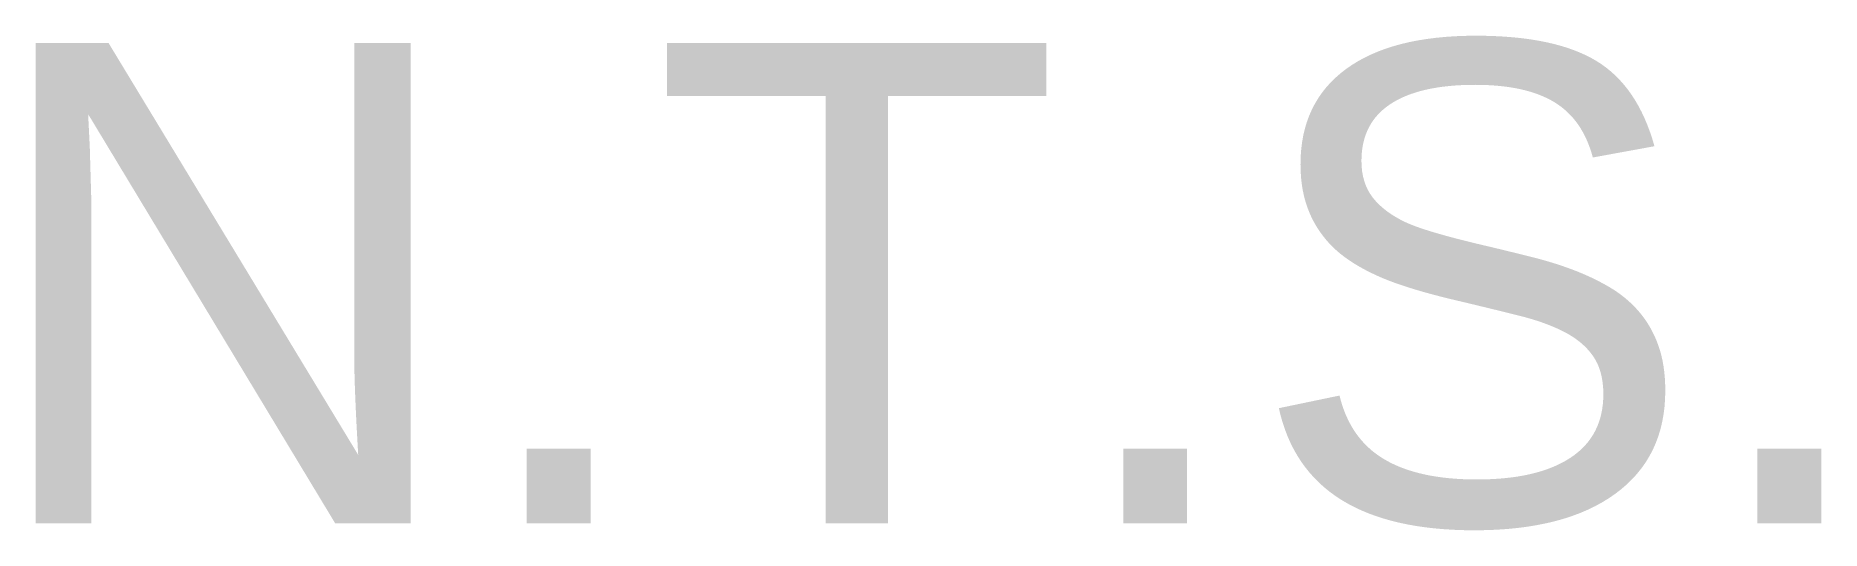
# Model space of a CAD drawing. Extents: x -0.373 to 0.37, y -0.003 to 0.203.
import ezdxf
from ezdxf.enums import TextEntityAlignment as Align

# ---------------------------------------------------------------- set-up
doc = ezdxf.new("R2010")
doc.units = 0
doc.header["$LTSCALE"] = 0.01
doc.header["$MEASUREMENT"] = 0
doc.layers.get('0').update_dxf_attribs({"lineweight": 20})
doc.styles.add('COA', font='arial.ttf')

msp = doc.modelspace()

# ---------------------------------------------------------------- texts
at = {"color": 0, "linetype": 'ByBlock', "lineweight": -2, "transparency": 16777216, "style": 'COA'}
msp.add_text('N.T.S.', height=0.2, dxfattribs=at).set_placement((0, 0.1), align=Align.MIDDLE_CENTER)

doc.saveas('drawing.dxf')
